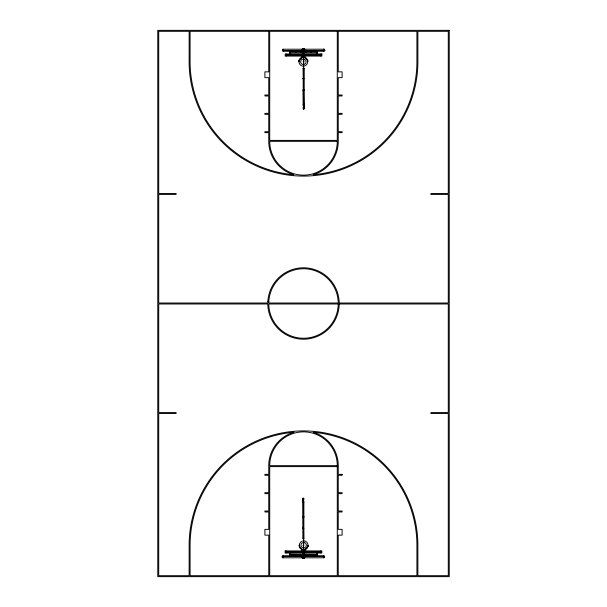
<?xml version="1.0" encoding="UTF-8"?>
<svg xmlns="http://www.w3.org/2000/svg" width="607" height="607" viewBox="0 0 607 607"><rect width="100%" height="100%" fill="white"/><g stroke="black" fill="none" stroke-linecap="round" stroke-linejoin="round"><path stroke-width="0.91" d="M282.983 50.252L282.263 50.108L282.999 50.108M282.756 556.748L282.027 556.892M283.12 557.309L283.112 556.907L283.112 557.795L324.017 557.795L324.017 555.868L283.112 555.868L283.112 556.748L283.12 556.346M300.966 51.709L300.723 52.27L300.966 50.472M301.679 56.861L301.671 56.185L301.914 56.512M303.007 54.076C305.898 54.364 301.891 53.128 303.128 54.433L303.121 51.656M303.022 90.261L303.022 90.094M303.705 61.11L303.25 61.383L303.879 61.132M304.153 54.448C303.788 54.433 302.643 53.333 303.212 55.062M303.242 53.143L303.25 52.771M303.212 553.235L303.037 552.552M303.121 545.868L303.75 545.868L303.553 529.016M303.546 61.208L303.47 61.436M303.295 545.868L303.295 545.594M303.325 553.182L303.212 552.567M303.91 54.076L304.244 54.736L303.788 55.191L303.515 53.492L303.508 55.184M303.758 554.229L303.758 553.857M303.75 553.182L303.788 551.938M303.75 552.567L303.879 555.344L303.993 552.871L302.84 552.491L303.212 551.809L303.477 553.918M304.024 516.747L303.978 516.906M305.086 550.739L305.329 550.079L305.086 550.61M305.086 550.443L305.329 550.792L305.329 550.329M306.034 555.291L306.277 554.73L306.042 556.528M316.922 554.995L316.922 554.495M323.88 49.691L323.888 50.093L323.888 49.205L282.983 49.205L282.983 51.132L323.888 51.132L323.888 50.252L323.88 50.851M324.009 50.252L324.98 50.229M324.001 49.956L324.244 50.381M323.888 50.419L323.888 49.88L323.888 51.132M324.017 556.907L324.737 556.771L324.001 556.771M282.756 557.795L282.756 555.868M282.991 557.044L282.999 556.566M290.078 54.516L290.078 51.709L299.13 50.662M303.523 52.331L303.28 53.659L303.28 52.255L303.28 53.659L303.523 52.604M303.523 53.31L303.523 53.082M303.348 52.384L303.28 52.718M303.675 54.091L303.675 53.856M303.553 53.075L303.561 53.628L303.523 52.43M303.523 52.832L303.561 52.384M303.788 54.433L303.788 51.656M303.477 554.168C303.394 555.542 303.128 552.575 303.72 553.804M303.439 554.722L303.72 553.341L303.477 554.396M303.333 555.344L303.325 552.567M303.47 545.883L303.47 545.564M303.637 553.925L303.72 553.447L303.712 553.903M303.872 553.235L303.872 552.567M307.87 556.338L316.922 555.291L316.922 552.484M316.922 555.109L290.138 555.147L290.138 554.214L316.922 554.381M324.001 49.205L324.017 51.132L324.259 49.205M283.348 49.486L283.348 51.132L283.348 50.654M302.134 550.61L301.96 551.27M323.652 557.514L323.652 555.868L323.652 556.346M299.183 556.338L295.988 555.966L295.89 554.73L295.746 555.944L290.138 555.291L290.138 554.206M303.25 54.091L303.242 51.656M303.265 107.401L304.524 107.143M303.621 107.697L303.614 106.506M303.819 107.864L303.652 106.657M304.115 68.576L304.084 90.117M303.728 501.481L302.468 501.465L303.728 501.223M302.476 499.895L303.735 499.652M303.743 498.704L302.483 498.446L303.743 498.757M304.524 107.105L303.265 107.348M303.515 105.474L303.272 105.83L304.532 105.777L303.272 105.519M303.06 501.83L302.961 498.089L302.939 501.83L303.606 501.83L303.621 498.089L303.485 501.83M303.174 500.487L303.219 499.189M303.348 500.441L303.394 499.144M303.492 551.816L303.333 554.312L303.333 553.781M290.138 555.291L290.138 552.514M316.862 52.786L316.862 51.724L290.078 51.709L290.078 52.794L316.862 52.794L316.862 51.709L311.254 51.056L311.11 52.27L311.012 51.034L307.817 50.662M283.112 555.898L282.756 556.907L282.02 556.892M298.879 61.656L299.289 59.888M303.386 57.179C301.011 57.081 298.621 59.524 298.993 61.702M298.894 61.527L299.145 60.563M307.977 546.467C308.69 543.561 306.596 551.459 303.614 549.821M304.084 89.715L304.327 104.867L303.728 105.307L303.121 104.867L303.007 89.912L304.039 89.601M303.121 104.867L303.849 104.396L304.327 104.867M302.901 538.53L302.673 502.133L303.272 501.693L303.879 502.133L303.857 538.098M303.879 502.133L303.151 502.604L302.673 502.133M303.25 516.701L302.916 517.285M303.917 516.982L302.961 517.399M299.023 60.533L301.193 57.893L303.386 57.308M303.098 68.356L303.181 68.872M304.039 68.788L303.955 68.272L303.143 68.242M303.902 538.644L303.819 538.128M303.386 53.31L303.394 52.604M303.652 107.538L303.659 49M303.007 538.09L303.424 538.849M303.614 549.692L306.717 548.409L308.106 545.503M298.029 50.662L289.941 51.595L289.949 54.364L286.823 54.516M308.971 556.338L317.059 555.405L317.051 552.636L320.177 552.484M303.417 68.121L303.872 68.166M284.068 50.684L302.627 50.684M304.357 50.684L323.167 50.684M301.778 50.95L301.429 50.593M321.869 54L285.169 54L285.169 56.056L303.037 56.056M286.14 54.486L320.928 54.486L320.928 55.571L286.14 55.571M286.618 54.554L320.45 54.554M304.919 56.056L321.869 56.056L321.847 54M307.354 59.888C308.675 64.403 307.195 56.883 304.555 57.339M303.25 61.261L303.879 61.315M299.243 545.503L300.419 548.493L302.445 549.661M303.75 545.716L303.121 545.685L303.75 545.807M285.131 550.944L302.081 550.944M303.963 550.944L321.831 550.944L321.831 553L285.131 553L285.153 550.944M286.072 551.429L320.86 551.429M286.072 552.514L320.86 552.514M302.734 553.053L303.993 553.053M301.778 556.08L301.429 556.407M283.833 556.316L302.643 556.316M304.373 556.316L322.932 556.316M303.515 105.17C302.855 117.849 304.38 96.498 303.599 106.088M303.272 105.648L304.532 105.739M303.265 107.219L304.524 107.227M303.379 108.243L303.257 108.607L304.517 108.554L303.257 108.296M303.257 108.425L304.517 108.433M302.483 498.651L303.743 498.575M302.476 499.773L303.735 499.781M302.476 499.857L303.735 499.91M302.468 501.428L303.728 501.352M303.652 554.176L303.614 554.57M303.614 89.517L304.13 89.692M308.917 50.662L316.983 51.595L316.983 54.364L320.124 54.486M298.083 556.338L290.017 555.405L290.017 552.636L286.883 552.514M302.476 549.547L300.503 548.409L299.251 546.467M303.712 554.441L303.454 553.705M305.587 57.893L307.635 60.563M303.219 90.2L303.098 68.781M304.517 66.026L304.517 66.026A4.378 4.378 0 0 0 304.524 57.589M302.483 540.989L302.483 540.989A4.378 4.378 0 0 0 302.476 549.411M307.893 61.595L307.749 60.533M295.935 51.034L296.064 52.119L295.692 51.056M311.308 555.944L310.936 554.881L311.065 555.966M323.888 49.205L324.244 50.252L324.973 50.229M316.922 554.214L316.922 555.276M290.078 51.724L290.078 52.786M305.321 550.792L305.146 551.331M324.001 555.868L324.001 557.795M320.898 54L320.883 56.056M320.86 550.944L320.845 553M320.45 54.486L320.397 54.971M320.382 552.029L320.382 552.514M316.983 51.595L316.862 54.486M306.224 50.472L306.224 52.354L305.981 50.472M305.609 50.593L305.222 50.593M305.602 556.407L305.222 556.407M304.782 55.662L304.782 57.301L302.248 57.301L302.248 55.662M303.568 49L303.568 107.598M303.432 499.402L303.432 558M301.019 556.528L300.776 554.646L300.776 556.528M286.663 54.486L286.663 54.971M286.618 54.486L286.618 54.971M286.603 552.029L286.55 552.514M286.155 54L286.14 56.056M286.117 550.944L286.102 553M282.999 49.205L282.999 51.132M282.983 555.868L282.983 557.795M304.069 59.198A2.716 2.716 0 0 1 304.069 64.441M303.371 64.532A2.716 2.716 0 0 1 300.655 61.815A2.716 2.716 0 0 1 303.371 59.099M303.394 66.193A4.378 4.378 0 0 1 299.016 61.815A4.378 4.378 0 0 1 303.394 57.437M304.987 50.502A1.555 1.555 0 0 1 301.983 50.586A1.449 1.449 0 0 0 302.711 51.413M302.149 49.326A1.555 1.555 0 0 1 304.843 49.402A1.449 1.449 0 0 0 302.354 49.44M304.881 50.859A1.449 1.449 0 0 1 302.225 50.548M304.684 50.859A1.449 1.449 0 0 1 304.456 51.163M302.149 49.44A1.449 1.449 0 0 1 304.122 48.886M304.426 49.114A1.449 1.449 0 0 1 304.661 49.41M303.629 542.468A2.716 2.716 0 0 1 306.345 545.185A2.716 2.716 0 0 1 303.629 547.901M302.931 547.802A2.716 2.716 0 0 1 302.931 542.559M303.606 540.807A4.378 4.378 0 0 1 307.984 545.185A4.378 4.378 0 0 1 303.606 549.563M302.157 557.537A1.442 1.442 0 0 0 304.653 557.613A1.449 1.449 0 0 1 302.142 557.59M302.028 556.528A1.442 1.442 0 0 1 304.813 556.444M302.119 556.141A1.449 1.449 0 0 1 304.775 556.452M304.851 557.56A1.449 1.449 0 0 1 302.878 558.114M302.574 557.886A1.449 1.449 0 0 1 302.339 557.59M302.316 556.141A1.449 1.449 0 0 1 302.544 555.837M304.289 555.587A1.449 1.449 0 0 1 304.98 556.452M282.384 50.252L282.384 50.252M282.149 556.748L282.149 556.748M303.667 52.771L303.667 53.219L303.667 52.771M324.851 50.252L324.851 50.252M324.616 556.748L324.616 556.748M301.231 54.425L305.579 54.554L301.231 54.425M301.421 552.438L305.769 552.575L301.421 552.438M303.417 61.064L303.417 61.451L303.417 61.041M303.94 105.17L304.039 108.911L303.94 105.17M303.159 500.912L303.151 502.604L303.159 500.912M267.862 301.254L267.801 303.014L158.723 303.014L158.723 194.43L176.091 194.43L176.091 193.466L158.723 193.466L158.723 31.314L189.126 31.314L189.126 61.717A114.374 114.374 0 0 0 303.5 176.091A114.374 114.374 0 0 0 417.874 61.717L417.874 31.314L448.277 31.314L448.277 193.466L430.909 193.466L430.909 194.43L448.277 194.43L448.277 303.014L339.199 303.014L339.138 301.254A35.714 35.714 0 0 0 303.5 267.786A35.714 35.714 0 0 0 267.862 301.254M268.825 301.315L268.764 303.014L338.236 303.014L338.175 301.315A34.751 34.751 0 0 0 303.5 268.749A34.751 34.751 0 0 0 268.825 301.315M338.236 303.986L338.175 305.685A34.751 34.751 0 0 1 303.5 338.251A34.751 34.751 0 0 1 268.825 305.685L268.764 303.986L338.236 303.986M339.199 303.986L339.138 305.746A35.714 35.714 0 0 1 303.5 339.214A35.714 35.714 0 0 1 267.862 305.746L267.801 303.986L158.723 303.986L158.723 412.57L176.091 412.57L176.091 413.534L158.723 413.534L158.723 575.686L189.126 575.686L189.126 545.283A114.374 114.374 0 0 1 303.5 430.909A114.374 114.374 0 0 1 417.874 545.283L417.874 575.686L448.277 575.686L448.277 413.534L430.909 413.534L430.909 412.57L448.277 412.57L448.277 303.986L339.199 303.986M302.992 78.735C302.802 78.88 305.374 78.637 302.992 78.735M302.954 528.044C304.873 528.545 303.325 528.28 302.954 528.044M314.236 174.391L313.166 174.702L314.176 174.626A113.41 113.41 0 0 0 416.91 61.709L416.91 31.314L338.251 31.314L338.251 71.854L342.105 71.854L342.105 77.643L338.251 77.643L338.251 95.018L342.105 95.018L342.105 95.982L338.251 95.982L338.251 113.357L342.105 113.357L342.105 114.321L338.251 114.321L338.251 131.696L342.105 131.696L342.105 132.66L338.251 132.66L338.251 141.348A34.751 34.751 0 0 1 314.236 174.391M293.834 432.298L292.764 432.609A34.751 34.751 0 0 0 268.749 465.652L268.749 474.34L264.895 474.34L264.895 475.304L268.749 475.304L268.749 492.679L264.895 492.679L264.895 493.643L268.749 493.643L268.749 511.018L264.895 511.018L264.895 511.982L268.749 511.982L268.749 529.357L264.895 529.357L264.895 535.146L268.749 535.146L268.749 575.686L190.09 575.686L190.09 545.291A113.41 113.41 0 0 1 292.824 432.374L293.834 432.298M449.241 30.35L157.759 30.35L157.759 576.65L449.241 576.65L449.241 30.35M268.749 31.314L190.09 31.314L190.09 61.709A113.41 113.41 0 0 0 292.824 174.626L293.834 174.702L292.764 174.391A34.751 34.751 0 0 1 268.749 141.348L268.749 132.66L264.895 132.66L264.895 131.696L268.749 131.696L268.749 114.321L264.895 114.321L264.895 113.357L268.749 113.357L268.749 95.982L264.895 95.982L264.895 95.018L268.749 95.018L268.749 77.643L264.895 77.643L264.895 71.854L268.749 71.854L268.749 31.314M337.28 31.314L269.72 31.314L269.72 140.384L337.28 140.384L337.28 31.314M337.28 141.348L269.72 141.348A33.787 33.787 0 0 0 303.5 175.135A33.787 33.787 0 0 0 337.287 141.348M337.28 465.652L269.72 465.652A33.787 33.787 0 0 1 303.5 431.865A33.787 33.787 0 0 1 337.287 465.652M337.28 466.616L269.72 466.616L269.72 575.686L337.28 575.686L337.28 466.616M342.105 474.34L338.251 474.34L338.251 465.652A34.751 34.751 0 0 0 314.236 432.609L313.166 432.298L314.176 432.374A113.41 113.41 0 0 1 416.918 545.291L416.91 575.686L338.251 575.686L338.251 535.146L342.105 535.146L342.105 529.357L338.251 529.357L338.251 511.982L342.105 511.982L342.105 511.018L338.251 511.018L338.251 493.643L342.105 493.643L342.105 492.679L338.251 492.679L338.251 475.304L342.105 475.304L342.105 474.34M299.221 545.298L299.365 546.437L299.213 545.298M304.752 549.699L302.218 549.699L302.218 551.338L304.752 551.338L304.752 549.699"/></g></svg>
